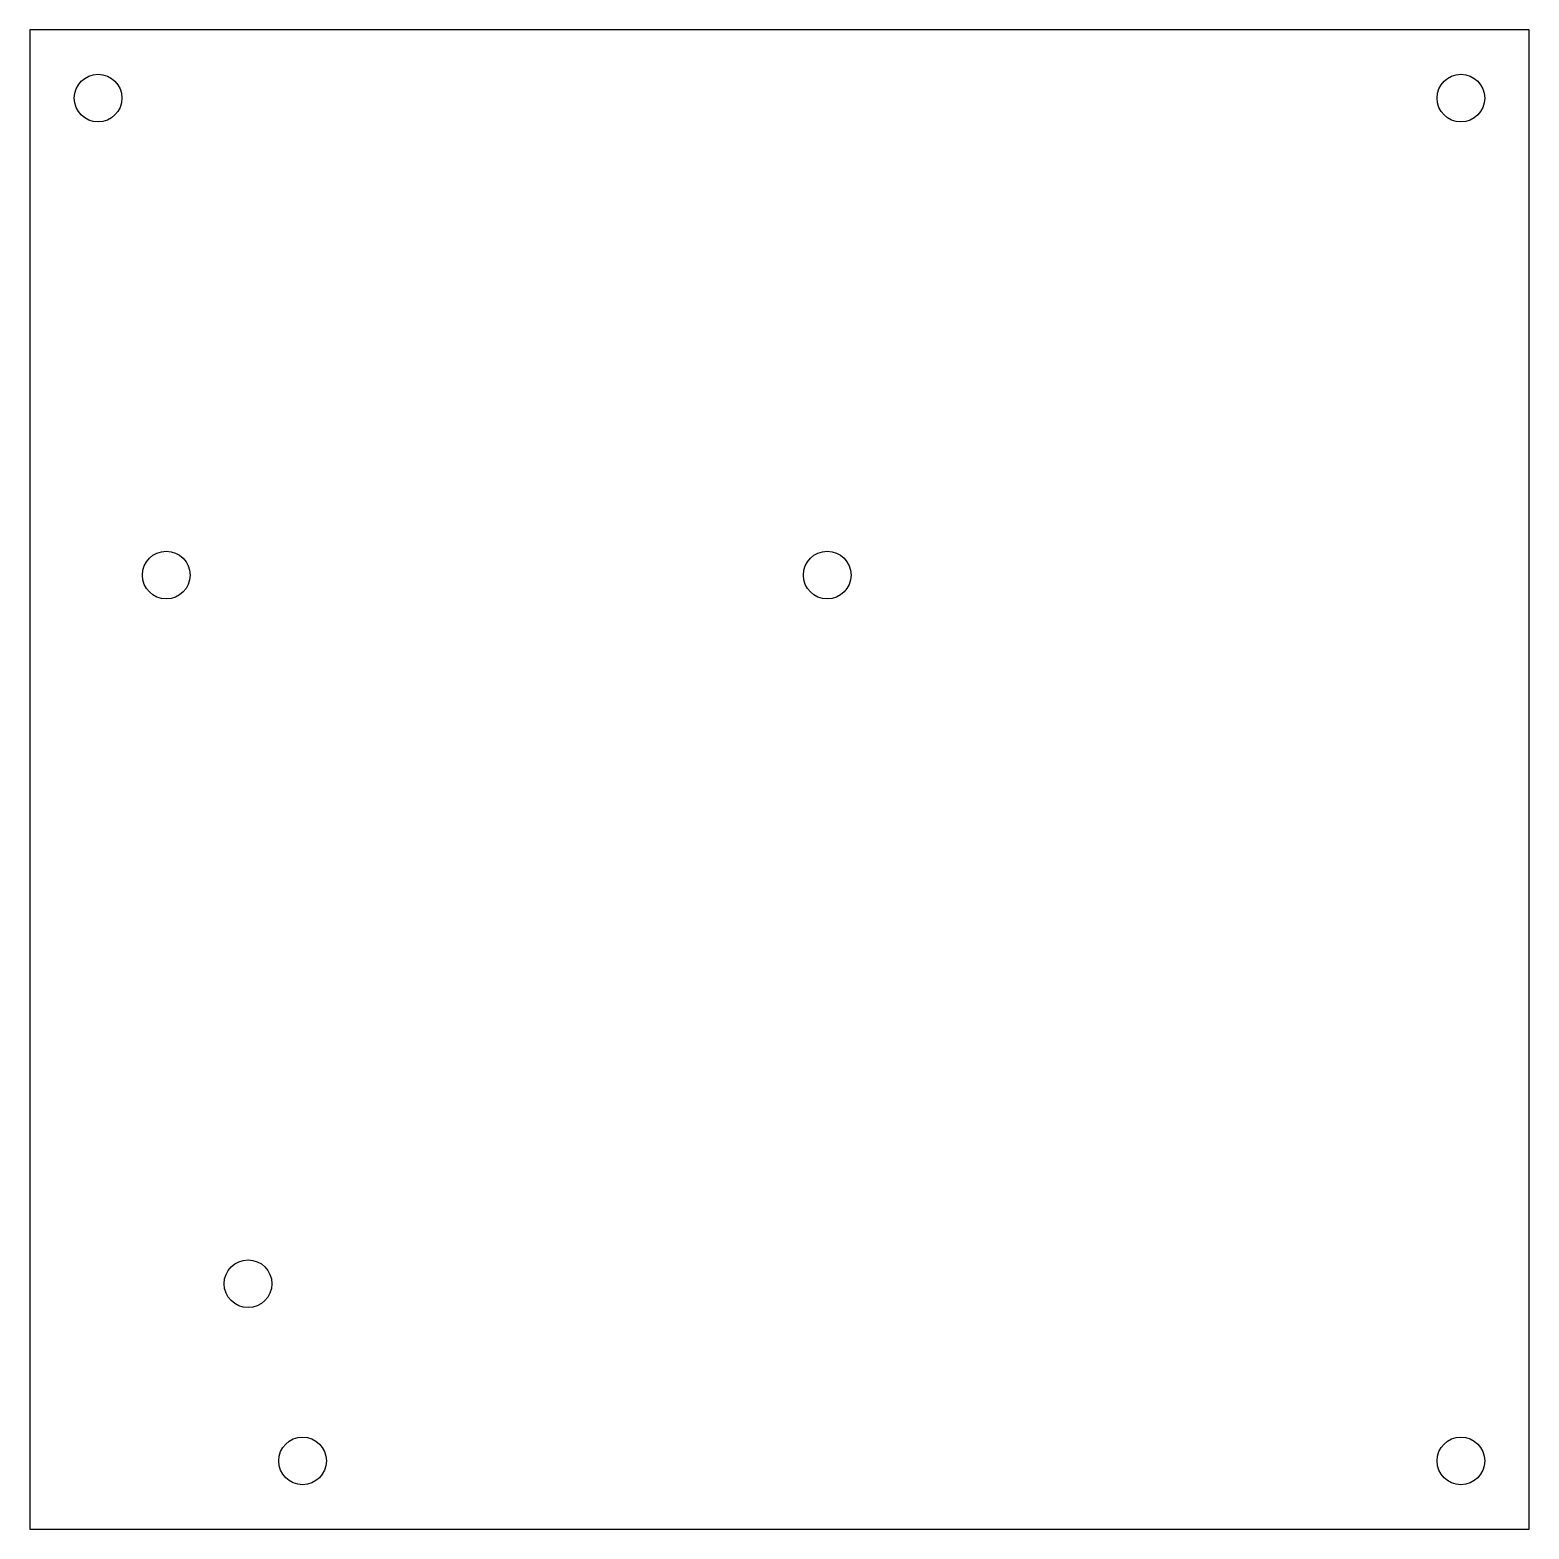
# Model space of a CAD drawing. Header units: millimetres. Extents: x 0 to 110, y -110 to 0.
import ezdxf

# ---------------------------------------------------------------- set-up
doc = ezdxf.new("R2010")
doc.units = ezdxf.units.MM

msp = doc.modelspace()

# ---------------------------------------------------------------- linework, layer by layer
at = {"color": 7, "linetype": 'Continuous', "lineweight": 25}
for p, q in [((0, 0), (0, -110)), ((110, 0), (0, 0)), ((110, -110), (110, 0)), ((0, -110), (110, -110))]:
    msp.add_line(p, q, dxfattribs=at)
for centre in [(5, -5), (105, -5), (10, -40), (58.5, -40), (16, -92), (20, -105), (105, -105)]:
    msp.add_circle(centre, 1.75, dxfattribs=at)

doc.saveas('drawing.dxf')
